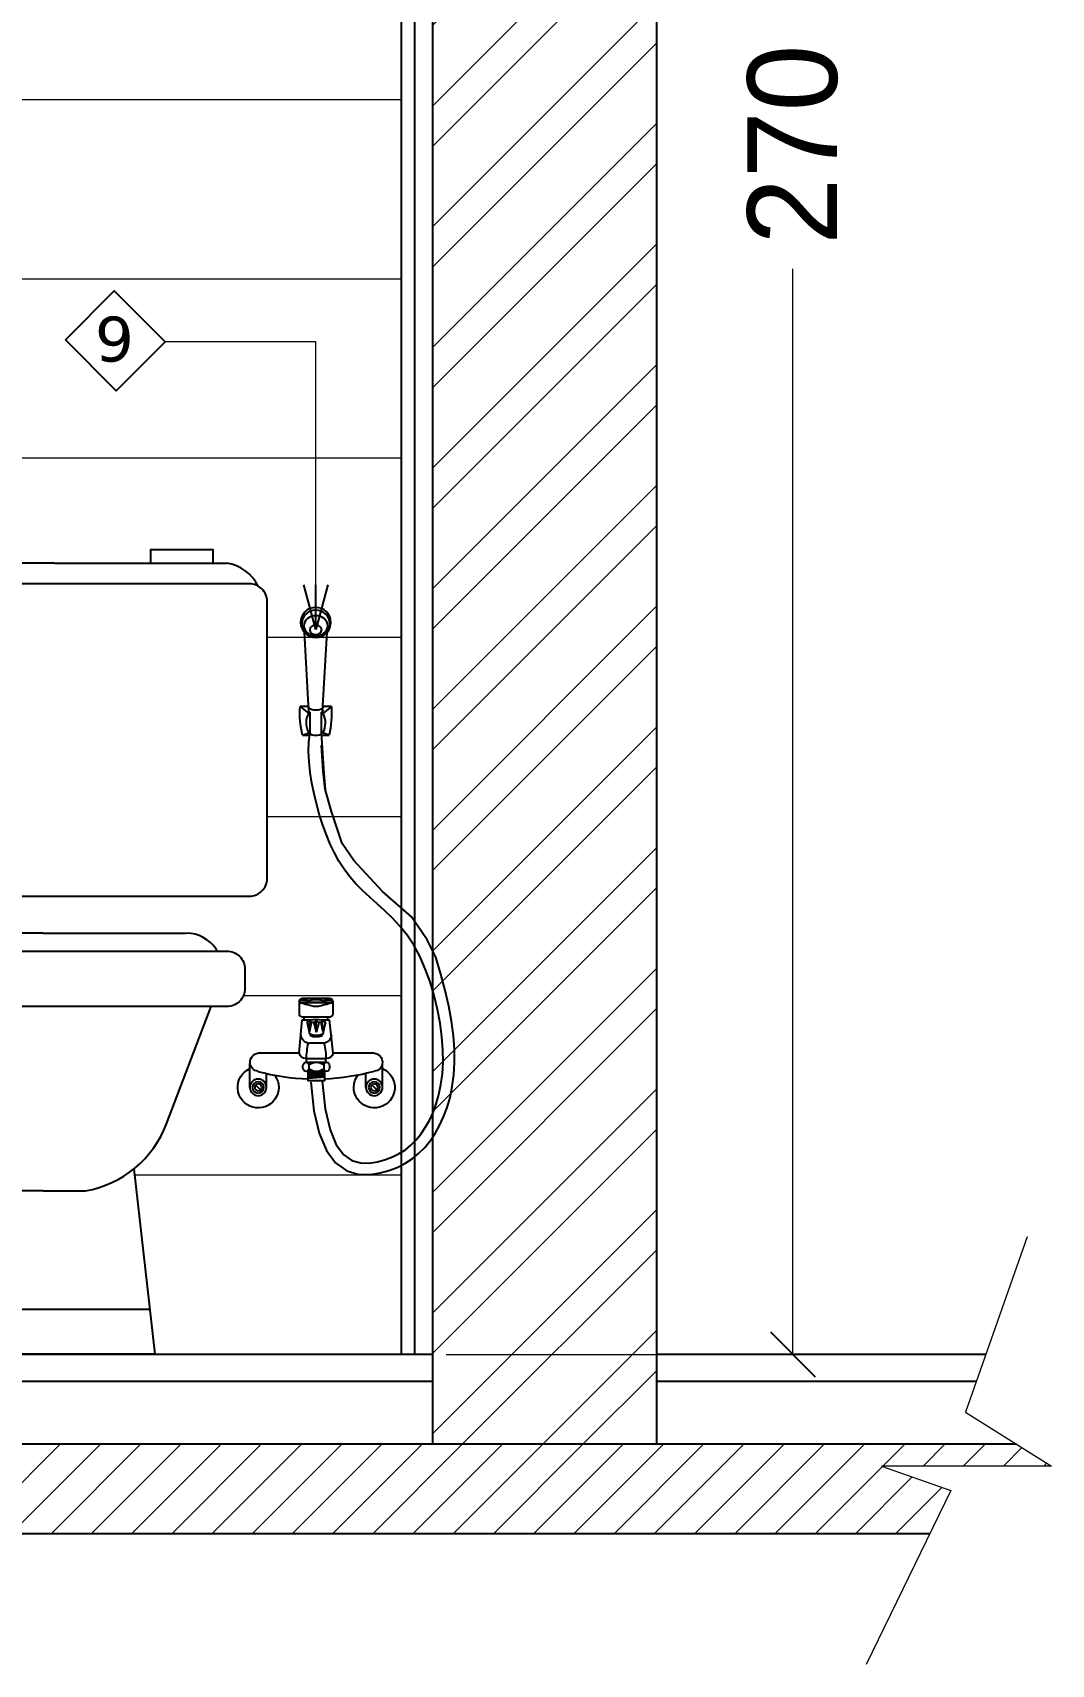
# Model space of a CAD drawing. Header units: centimetres. Extents: x 7997 to 116674, y 1017 to 13844.
# Drawn here: x 47048 to 47161.8, y 9935.2 to 10117.3 of the extents above; entities that cross this region are included whole.
import ezdxf

# ---------------------------------------------------------------- set-up
doc = ezdxf.new("R2010")
doc.units = ezdxf.units.CM
doc.header["$LTSCALE"] = 200
doc.header["$PDMODE"] = 2
for name, color, linetype in [('A-DIM', 10, 'Continuous'), ('AFP-HATCH-TILES', 251, 'Continuous'), ('AFP-TOILET FIXTURE', 8, 'Continuous'), ('AFP-WALL  PLASTER', 8, 'Continuous'), ('COL', 1, 'Continuous'), ('DIM', 11, 'Continuous'), ('STEP', 7, 'Continuous')]:
    doc.layers.add(name, color=color, linetype=linetype)
for name, color, linetype, lineweight in [('HAT', 8, 'Continuous', 9), ('TEXT', 6, 'Continuous', 18), ('WALL', 3, 'Continuous', 25)]:
    doc.layers.add(name, color=color, linetype=linetype, lineweight=lineweight)
doc.styles.add('sheet notes', font='verdana.ttf')
doc.styles.add('T2', font='')
doc.styles.get('T2').set_extended_font_data('Elisia')
doc.dimstyles.new('NORMAL-1', dxfattribs={"dimtxt": 10, "dimasz": 5, "dimexe": 5, "dimexo": 5, "dimgap": 1, "dimtad": 0, "dimdec": 0, "dimdsep": 46, "dimtxsty": 'T2', "dimblk1": 'OBLIQUE', "dimblk2": 'OBLIQUE', "dimsah": 1, "dimcen": 0.09, "dimclrd": 4, "dimclre": 4, "dimclrt": 6, "dimadec": 0, "dimazin": 0, "dimtfac": 1, "dimtdec": 0, "dimtofl": 0, "dimtmove": 1, "dimatfit": 3, "dimldrblk": 'OPEN30', "dimfxl": 0, "dimtolj": 1, "dimtzin": 0, "dimlwd": 5, "dimlwe": 5, "dimarcsym": 0})

# ---------------------------------------------------------------- blocks, each defined once
blk = doc.blocks.new('CLOSETT')
for points in [[(1019537.6, 55389.1), (1020002.1, 55388.6), (1020007.4, 55389.3), (1020009.9, 55390.2), (1020009.9, 55390.2), (1020016.2, 55394.5), (1020016.2, 55394.5), (1020018.2, 55396.8), (1020019.4, 55398.6), (1020020.7, 55401.4), (1020020.7, 55401.4), (1020021.3, 55403.3), (1020021.6, 55404.4), (1020021.8, 55405.3), (1020022, 55406.7), (1020022.1, 55408.6), (1020022.1, 55717.3), (1020021.8, 55720.4), (1020021.4, 55722.5), (1020021.4, 55722.5), (1020020.3, 55725.6), (1020020.3, 55725.6), (1020016.2, 55731.5), (1020016.2, 55731.5), (1020016.2, 55731.5), (1020012, 55734.7), (1020012, 55734.7), (1020009.2, 55739.6), (1020007.4, 55742.2), (1020005.3, 55744.8), (1020002.5, 55747.8), (1019999.6, 55750.3), (1019997.7, 55751.8), (1019994.9, 55753.7), (1019989.5, 55756.6), (1019983.8, 55758.7), (1019979.5, 55759.8), (1019977, 55760.2), (1019961.7, 55760.2), (1019961.7, 55775.2), (1019891.7, 55775.2), (1019891.7, 55760.2), (1019567.1, 55760.2), (1019565.5, 55759.9), (1019563.9, 55759.6), (1019562.3, 55759.2), (1019560.8, 55758.9), (1019559.5, 55758.4), (1019557.9, 55757.9), (1019557.9, 55757.9), (1019556.1, 55757.2), (1019554.4, 55756.5), (1019552.8, 55755.7), (1019550.7, 55754.6), (1019548.7, 55753.3), (1019547.3, 55752.4), (1019545.2, 55750.9), (1019543.7, 55749.7), (1019542.3, 55748.5), (1019540.6, 55746.8), (1019540.6, 55746.8), (1019537.5, 55743.2), (1019536.2, 55741.6), (1019536.2, 55741.6), (1019535.7, 55740.8), (1019535.7, 55740.8), (1019535.1, 55739.9), (1019534.7, 55739.3), (1019534.3, 55738.6), (1019534.3, 55738.6), (1019533.3, 55737), (1019532.8, 55736.1), (1019532.1, 55734.7), (1019531.1, 55734.1), (1019531.1, 55734.1), (1019530, 55733.3), (1019529.2, 55732.6), (1019528.7, 55732.2), (1019527.9, 55731.5), (1019527.9, 55731.5), (1019526.1, 55729.4), (1019525.4, 55728.3), (1019524.7, 55727.2), (1019524.2, 55726.3), (1019523.8, 55725.6), (1019523.3, 55724.3), (1019523.3, 55724.3), (1019522.6, 55721.8), (1019522.3, 55720.5), (1019522.2, 55719.5), (1019522.1, 55717.3), (1019522.1, 55408.6), (1019522.4, 55404.9), (1019522.4, 55404.9), (1019524.1, 55399.8), (1019524.1, 55399.8), (1019527.9, 55394.5), (1019527.9, 55394.5), (1019531.1, 55391.9), (1019531.1, 55391.9), (1019535.6, 55389.7), (1019537.8, 55389.1)], [(1019935.9, 55347.1), (1019612.4, 55347.3), (1019607.4, 55347), (1019601.8, 55345.9), (1019601.8, 55345.9), (1019596.6, 55344.1), (1019593.4, 55342.5), (1019593.4, 55342.5), (1019593.4, 55342.5), (1019589.2, 55339.9), (1019589.2, 55339.9), (1019585.9, 55337.3), (1019583.5, 55335), (1019582.2, 55333.6), (1019581, 55332.1), (1019579, 55329.4), (1019579, 55329.4), (1019577.5, 55327.3), (1019567.1, 55327.3), (1019565.6, 55327.2), (1019564.4, 55327.1), (1019563.2, 55326.9), (1019560.7, 55326.2), (1019559.9, 55326), (1019559, 55325.6), (1019557.9, 55325.1), (1019556.5, 55324.3), (1019555.6, 55323.7), (1019554.8, 55323.1), (1019552.9, 55321.4), (1019550.8, 55319), (1019550.8, 55319), (1019549, 55315.9), (1019549, 55315.9), (1019547.8, 55312.7), (1019547.8, 55312.7), (1019547.2, 55309.9), (1019547.2, 55309.9), (1019547.1, 55307.3), (1019547.1, 55285.3), (1019547.3, 55282.3), (1019547.3, 55282.3), (1019548.1, 55279.1), (1019548.1, 55279.1), (1019549.2, 55276.3), (1019549.2, 55276.3), (1019552.9, 55271.2), (1019552.9, 55271.2), (1019555.2, 55269.2), (1019555.2, 55269.2), (1019559.1, 55267), (1019559.1, 55267), (1019563.2, 55265.7), (1019567.1, 55265.3), (1019584.5, 55265.3), (1019634.5, 55134.3), (1019638.3, 55125.6), (1019641.3, 55119.7), (1019645.5, 55112.6), (1019649.8, 55106.3), (1019656.2, 55098.3), (1019656.2, 55098.3), (1019669.7, 55085.2), (1019669.7, 55085.2), (1019647.5, 54877.3), (1019896.7, 54877.3), (1019873.4, 55084.3), (1019874.4, 55085.2), (1019881.1, 55091.2), (1019881.1, 55091.2), (1019887.7, 55098), (1019892.3, 55103.6), (1019896.4, 55109.2), (1019900.6, 55115.8), (1019906.4, 55126.8), (1019909.7, 55134.6), (1019918, 55156.3), (1019924.1, 55172.3), (1019934.6, 55199.9), (1019934.6, 55199.9), (1019959.6, 55265.3), (1019966.4, 55265.3), (1019971.4, 55265.3), (1019977.1, 55265.3), (1019983.2, 55266.3), (1019983.2, 55266.3), (1019989.9, 55269.9), (1019993.2, 55273.5), (1019995.1, 55276.7), (1019997.1, 55285.3), (1019997.1, 55288.7), (1019997.1, 55296.3), (1019997.1, 55307.3), (1019996.3, 55312.6), (1019994.3, 55317.5), (1019991.2, 55321.4), (1019987.2, 55324.5), (1019983.8, 55326.1), (1019977.1, 55327.3), (1019966.5, 55327.3), (1019965.1, 55329.4), (1019958.4, 55337.1), (1019950.7, 55342.5), (1019950.7, 55342.5), (1019942.4, 55345.9), (1019942.4, 55345.9), (1019931.8, 55347.3)]]:
    blk.add_wipeout(points).dxf.layer = 'AFP-TOILET FIXTURE'
at = {"layer": 'AFP-TOILET FIXTURE'}
for p, q in [((1019784.7, 55760.2), (1019567.8, 55760.2)), ((1019784.7, 55760.2), (1019977, 55760.2)), ((1019772.1, 55347.3), (1019612.4, 55347.3)), ((1019772.1, 55347.3), (1019931.8, 55347.3)), ((1019965.1, 55329.4), (1019966.5, 55327.3)), ((1019634.4, 55134.6), (1019584.5, 55265.3)), ((1019909.7, 55134.6), (1019959.6, 55265.3)), ((1019670.8, 55084.3), (1019647.5, 54877.3)), ((1019873.4, 55084.3), (1019896.7, 54877.3)), ((1019772.1, 55059.7), (1019724.8, 55059.7)), ((1019772.1, 55059.7), (1019819.3, 55059.7)), ((1019891.5, 54927.3), (1019652.6, 54927.3)), ((1019896.7, 54877.3), (1019647.5, 54877.3))]:
    blk.add_line(p, q, dxfattribs=at)
blk.add_lwpolyline([(1019961.7, 55760.2), (1019961.7, 55775.2), (1019891.7, 55775.2), (1019891.7, 55760.2)], close=True, dxfattribs=at)
for points in [[(1020022.1, 55408.6), (1020022.1, 55717.3, 0.414214), (1020002.1, 55737.3), (1019542.1, 55737.3, 0.414214), (1019522.1, 55717.3), (1019522.1, 55408.6, 0.414214), (1019542.1, 55388.6), (1020002.1, 55388.6, 0.414214)], [(1019997.1, 55307.3), (1019997.1, 55285.3, -0.414214), (1019977.1, 55265.3), (1019567.1, 55265.3, -0.414214), (1019547.1, 55285.3), (1019547.1, 55307.3, -0.414214), (1019567.1, 55327.3), (1019977.1, 55327.3, -0.414214)]]:
    blk.add_lwpolyline(points, format="xyb", close=True, dxfattribs=at)
for centre, radius, start, end in [((1019573.5, 55714.7), 45.9, 98.0355, 154.2062), ((1019970.6, 55714.7), 45.9, 25.7938, 81.9645), ((1019612.4, 55307.3), 40, 90, 146.4991), ((1019931.8, 55307.3), 40, 33.5009, 90), ((1019745.5, 55176.6), 118.7, 200.7366, 259.9985), ((1019798.7, 55176.6), 118.7, 280.0015, 339.2634)]:
    blk.add_arc(centre, radius, start, end, dxfattribs=at)
blk = doc.blocks.new('_OBLIQUE')
at = {"color": 0, "linetype": 'ByBlock'}
blk.add_line((-0.5, -0.5), (0.5, 0.5), dxfattribs=at)
blk = doc.blocks.new('*D1187')
at = {"layer": 'Defpoints', "color": 0, "transparency": 16777216}
for p in [(46934.31, 10129.78), (47082.69, 10129.78), (46956.19, 10109.78, 0)]:
    blk.add_point(p, dxfattribs=at)
at = {"layer": 'DIM', "color": 4, "lineweight": 5, "transparency": 16777216}
for p, q in [((46934.31, 10129.78), (46934.31, 10134.78)), ((47077.69, 10129.78), (46929.31, 10129.78)), ((46951.19, 10109.78), (46929.31, 10109.78)), ((46934.31, 10109.78), (46934.31, 10104.78))]:
    blk.add_line(p, q, dxfattribs=at)
at = {"layer": 'DIM', "color": 4, "lineweight": 5, "transparency": 16777216, "xscale": 5, "yscale": 5, "zscale": 5}
for p, rotation in [((46934.31, 10129.78), 270), ((46934.31, 10109.78), 90)]:
    blk.add_blockref('_OBLIQUE', p, dxfattribs=dict(at, rotation=rotation))
at = {"layer": 'DIM', "color": 6, "transparency": 16777216, "insert": (46934.31, 10119.78), "char_height": 10, "attachment_point": 5, "rotation": 90, "style": 'T2'}
blk.add_mtext('\\A1;20', dxfattribs=at)
blk = doc.blocks.new('_Open30')
at = {"color": 0, "linetype": 'ByBlock', "lineweight": -2}
for p, q in [((-1, 0.268), (0, 0)), ((0, 0), (-1, -0.268)), ((0, 0), (-1, 0))]:
    blk.add_line(p, q, dxfattribs=at)
blk = doc.blocks.new('*D1196')
at = {"layer": 'Defpoints', "color": 0, "transparency": 16777216}
for p in [(47089.19, 10239.78), (47132.88, 10239.78), (47089.19, 9969.78, 0)]:
    blk.add_point(p, dxfattribs=at)
at = {"layer": 'DIM', "color": 4, "lineweight": 5, "transparency": 16777216}
for p, q in [((47094.19, 10239.78), (47137.88, 10239.78)), ((47132.88, 10239.78), (47132.88, 10118.64)), ((47132.88, 9969.78), (47132.88, 10090.93)), ((47094.19, 9969.78), (47137.88, 9969.78))]:
    blk.add_line(p, q, dxfattribs=at)
at = {"layer": 'DIM', "color": 4, "lineweight": 5, "transparency": 16777216, "xscale": 5, "yscale": 5, "zscale": 5}
for p, rotation in [((47132.88, 10239.78), 90), ((47132.88, 9969.78), 270)]:
    blk.add_blockref('_OBLIQUE', p, dxfattribs=dict(at, rotation=rotation))
at = {"layer": 'DIM', "color": 6, "transparency": 16777216, "insert": (47132.88, 10104.78), "char_height": 10, "attachment_point": 5, "rotation": 90, "style": 'T2'}
blk.add_mtext('\\A1;270', dxfattribs=at)
blk = doc.blocks.new('Health foucet')
at = {"layer": 'AFP-TOILET FIXTURE'}
for p, q in [((1018120.2, 58032.2), (1018115.1, 58120.6)), ((1018135.4, 58032.2), (1018140.5, 58120.6)), ((1018110.3, 58037.7), (1018119.8, 58030)), ((1018145.2, 58037.7), (1018135.7, 58030)), ((1018119.8, 58030), (1018121.4, 58030)), ((1018121.4, 58008.3), (1018121.4, 58031.2)), ((1018134.1, 58008.3), (1018134.1, 58031.2)), ((1018134.1, 58030), (1018135.7, 58030)), ((1018112.9, 58005.7), (1018120.2, 58008.3)), ((1018120.2, 58008.3), (1018121.4, 58008.3)), ((1018134.1, 58008.3), (1018135.4, 58008.3)), ((1018142.6, 58005.7), (1018135.4, 58008.3)), ((1018119.1, 57709.6), (1018119.1, 57707.2)), ((1018135.7, 57709.6), (1018135.7, 57707.2)), ((1018146.4, 57707.2), (1018108.5, 57707.2)), ((1018108.5, 57707.2), (1018146.4, 57707.2)), ((1018114.2, 57688.1), (1018114.2, 57691.2)), ((1018140.9, 57688.1), (1018140.9, 57691.2)), ((1018108.5, 57650.7), (1018112.5, 57688.1)), ((1018121.3, 57688.1), (1018112.5, 57688.1)), ((1018117, 57685), (1018120.7, 57687.1)), ((1018117, 57685), (1018120.1, 57675.2)), ((1018120.1, 57675.2), (1018120.7, 57687.1)), ((1018120.1, 57675.2), (1018121.9, 57685)), ((1018120.7, 57687.1), (1018121.9, 57685)), ((1018124.5, 57685), (1018127.3, 57687)), ((1018124.5, 57685), (1018127.3, 57674.2)), ((1018127.3, 57674.2), (1018127.3, 57687)), ((1018130.1, 57685), (1018127.3, 57687)), ((1018130.1, 57685), (1018127.3, 57674.2)), ((1018133.9, 57687.1), (1018132.7, 57685)), ((1018134.5, 57675.2), (1018132.7, 57685)), ((1018143.1, 57688.1), (1018133.4, 57688.1)), ((1018134.5, 57675.2), (1018133.9, 57687.1)), ((1018137.6, 57685), (1018133.9, 57687.1)), ((1018137.6, 57685), (1018134.5, 57675.2)), ((1018146.3, 57650.7), (1018143.1, 57688.1)), ((1018118.6, 57661.8), (1018136.1, 57661.8)), ((1018120.8, 57671.8), (1018121.2, 57669.9)), ((1018134, 57671.9), (1018133.7, 57670.1)), ((1018053.3, 57612.6), (1018053.3, 57637.8)), ((1018062.5, 57650.7), (1018108.5, 57650.7)), ((1018139.1, 57644.7), (1018115.5, 57644.7)), ((1018116.4, 57640.7), (1018116.4, 57644.2)), ((1018118.9, 57637.4), (1018118.9, 57633.6)), ((1018135.4, 57637.5), (1018135.4, 57633.5)), ((1018138.1, 57640.7), (1018138.1, 57644.2)), ((1018138.1, 57640.7), (1018138.1, 57640.7)), ((1018146.1, 57650.7), (1018192.1, 57650.7)), ((1018201.4, 57612.6), (1018201.4, 57639.3)), ((1018071.8, 57612.6), (1018071.8, 57628.1)), ((1018117.5, 57624), (1018136.3, 57622.4)), ((1018117.6, 57625.6), (1018136.3, 57624)), ((1018117.8, 57627.2), (1018136.3, 57625.6)), ((1018117.9, 57628.8), (1018136.3, 57627.2)), ((1018119.4, 57628.8), (1018119.4, 57630.4)), ((1018134.2, 57628.8), (1018134.2, 57630.4)), ((1018182.9, 57612.6), (1018182.9, 57627.7)), ((1018065.4, 57615.3), (1018059.8, 57609.8)), ((1018195, 57615.3), (1018189.4, 57609.8))]:
    blk.add_line(p, q, dxfattribs=at)
for points in [[(1018110.3, 58037.7), (1018119.9, 58037.7)], [(1018135.7, 58037.7), (1018145.2, 58037.7)], [(1018120.7, 57619.7), (1018117.3, 57588.7), (1018111.9, 57565.4), (1018104.9, 57548.6), (1018096.6, 57537.5), (1018087.4, 57531.1), (1018077.8, 57528.3), (1018068.2, 57528.2), (1018058.8, 57529.7), (1018050.1, 57532), (1018042.1, 57535), (1018034.7, 57538.7), (1018027.8, 57543.1), (1018021.5, 57548.2), (1018015.8, 57554), (1018010.4, 57560.5), (1018005.5, 57567.8), (1018001, 57575.8), (1017996.9, 57584.6), (1017993.3, 57594.1), (1017990.3, 57604.5), (1017988, 57615.7), (1017986.4, 57627.7), (1017985.7, 57640.6), (1017985.8, 57654.4), (1017986.9, 57669), (1017988.9, 57684.2), (1017991.8, 57699.7), (1017995.6, 57715.2), (1018000.1, 57730.5), (1018005.5, 57745.1), (1018011.6, 57758.9), (1018018.4, 57771.5), (1018025.9, 57782.6), (1018033.9, 57792.6), (1018042.2, 57801.5), (1018050.7, 57809.7), (1018059.2, 57817.4), (1018067.5, 57824.8), (1018075.5, 57832.2), (1018083, 57839.7), (1018089.9, 57847.7), (1018096.2, 57856.1), (1018101.9, 57865), (1018107, 57874.4), (1018111.7, 57884.2), (1018116, 57894.5), (1018119.9, 57905.2), (1018123.5, 57916.4), (1018126.8, 57928.1), (1018129.7, 57940.1), (1018132.2, 57952.2), (1018134.1, 57964.2), (1018135.3, 57976.1), (1018135.8, 57987.5), (1018135.5, 57998.4), (1018134.2, 58008.5)], [(1018085.5, 57865.8), (1018098.5, 57884.9), (1018110.2, 57920.5), (1018117.5, 57945.5), (1018117.5, 57945.5), (1018117.5, 57945.5), (1018117.5, 57945.5), (1018117.5, 57945.5), (1018117.5, 57945.5), (1018117.5, 57945.5), (1018117.5, 57945.5), (1018119.7, 57965.6), (1018121.4, 57994.1), (1018117.5, 57945.5), (1018121.4, 57994.1), (1018117.5, 57945.5), (1018121.4, 58008.4)], [(1018121.4, 58005.7), (1018112.9, 58005.7)], [(1018142.6, 58005.7), (1018134.2, 58005.7)], [(1018133.4, 57618.3), (1018129.9, 57586.6), (1018124.1, 57561.4), (1018116, 57542.2), (1018105.6, 57528.3), (1018093.1, 57519.4), (1018079.8, 57515.5), (1018067.2, 57515.4), (1018056.1, 57517.2), (1018046.2, 57519.8), (1018037, 57523.3), (1018028.3, 57527.6), (1018020.3, 57532.7), (1018013, 57538.7), (1018006.2, 57545.4), (1018000.1, 57552.9), (1017994.6, 57561), (1017989.6, 57569.9), (1017985.1, 57579.6), (1017981.1, 57590.1), (1017977.9, 57601.4), (1017975.4, 57613.6), (1017973.7, 57626.5), (1017972.9, 57640.3), (1017973, 57654.9), (1017974.2, 57670.3), (1017976.3, 57686.5), (1017979.3, 57703.4), (1017983.2, 57720.9), (1017988.1, 57739.1), (1017993.7, 57757.8), (1018003.4, 57777.1), (1018020.9, 57803), (1018053.3, 57831.4), (1018085.5, 57865.8)], [(1018119.6, 57672.3), (1018117, 57685)], [(1018121.9, 57685), (1018124.5, 57685)], [(1018130.1, 57685), (1018132.7, 57685)], [(1018137.6, 57685), (1018135, 57672.3)]]:
    blk.add_lwpolyline(points, dxfattribs=at)
for points in [[(1018108.5, 57695.2), (1018108.5, 57707.8, -0.414214), (1018112.5, 57711.8), (1018143.1, 57711.8, -0.450757), (1018146.4, 57707.8), (1018146.4, 57695.2, -0.450757), (1018143.1, 57691.2), (1018112.5, 57691.2, -0.414214)], [(1018112.4, 57636.7), (1018112.4, 57634.4, 0.414214), (1018116.4, 57630.4), (1018138.1, 57630.4, 0.414214), (1018142.1, 57634.4), (1018142.1, 57636.7, 0.414214), (1018138.1, 57640.7), (1018116.4, 57640.7, 0.414214)]]:
    blk.add_lwpolyline(points, format="xyb", close=True, dxfattribs=at)
blk.add_lwpolyline([(1018117.9, 57628.8), (1018117.9, 57619.9), (1018136.3, 57619.9), (1018136.3, 57628.8)], close=True, dxfattribs=at)
for centre, radius in [((1018062.5, 57612.6), 9.25), ((1018062.5, 57612.6), 6.33), ((1018192.1, 57612.6), 9.25), ((1018192.1, 57612.6), 6.33), ((1018062.5, 57612.6), 3.91), ((1018192.1, 57612.6), 3.91)]:
    blk.add_circle(centre, radius, dxfattribs=at)
for centre, radius, start, end in [((1018223.5, 58030.9), 113.4, 176.5617, 192.8405), ((1018054.3, 58029), 91.3, 345.1737, 5.4241), ((1018140.7, 58019.5), 23.4, 153.254, 208.4833), ((1018114.8, 58019.5), 23.4, 331.5167, 26.746), ((1018124.4, 58008.6), 2.97, 185.8766, 258.3285), ((1018127.8, 58022.7), 17.5, 256.8666, 283.1334), ((1018131.1, 58008.6), 2.97, 281.6715, 354.1234), ((1018112.2, 57706.6), 3.89, 80.0387, 162.2042), ((1018111.6, 57674.8), 35.6, 77.7767, 87.9812), ((1018127.2, 57673.4), 37.2, 89.8914, 102.6158), ((1018127.6, 57673.4), 37.2, 77.3842, 90.1086), ((1018143.3, 57674.8), 35.6, 92.0188, 102.2233), ((1018142.7, 57706.6), 3.89, 17.7958, 99.9613), ((1018104.1, 57669.7), 37.7, 70.496, 83.3081), ((1018128.6, 57734.2), 31.4, 247.5466, 267.7786), ((1018126.2, 57734.2), 31.4, 272.2214, 292.4534), ((1018150.8, 57669.7), 37.7, 96.6919, 109.504), ((1018121.7, 57683), 5.07, 100.8502, 156.5317), ((1018127.3, 57688.1), 17.6, 244.0797, 295.9203), ((1018127.3, 57655.8), 32.8, 78.3829, 101.6171), ((1018133, 57683), 5.07, 23.4683, 79.1498), ((1018120.4, 57671.6), 10, 183.5171, 259.5325), ((1018198.7, 57643.1), 82.3, 166.8906, 179.2336), ((1018127.3, 57688.1), 19.2, 251.5113, 289.589), ((1018134.2, 57671.6), 10, 280.4675, 356.4829), ((1018055.9, 57643.1), 82.3, 0.7664, 13.1094), ((1018063.5, 57640.6), 10.1, 95.7851, 264.2149), ((1018115.8, 57652.1), 7.4, 191.1725, 267.9124), ((1018113.5, 57635.9), 5.58, 16.3012, 59.0267), ((1018127.2, 57628.4), 12.3, 47.9766, 132.6197), ((1018143.3, 57633.6), 8.79, 125.9377, 153.0507), ((1018138.9, 57652.1), 7.4, 272.0876, 348.8275), ((1018191.1, 57640.6), 10.1, 275.7851, 84.2149), ((1018062.5, 57612.6), 22.9, 113.8785, 36.3448), ((1018128.2, 57868), 246.4, 254.5467, 267.615), ((1018110.3, 57637.7), 9.56, 310.0587, 334.6134), ((1018127.2, 57642.6), 12.3, 227.3803, 312.0234), ((1018140.9, 57635.4), 5.78, 199.6158, 241.3958), ((1018128.2, 57868), 246.4, 271.8996, 285.0388), ((1018192.1, 57612.6), 22.9, 144.8329, 66.1215)]:
    blk.add_arc(centre, radius, start, end, dxfattribs=at)
for centre, major_axis, ratio, start_param, end_param in [((1018127.8, 58131.5), (-16.9, 0), 0.991563, 3.141593, 9.424778), ((1018127.8, 58127.8), (13.3, 0), 0.842711, 3.141593, 9.424778), ((1018127.8, 58036.7), (-7.91, 0), 0.409654, -0.096041, 3.237634), ((1018127.8, 58033.1), (7.91, 0), 0.409654, 2.905304, 3.784173), ((1018127.8, 58033.1), (7.91, 0), 0.409654, -0.637015, 0.236289)]:
    blk.add_ellipse(centre, major_axis=major_axis, ratio=ratio, start_param=start_param, end_param=end_param, dxfattribs=at)
for centre, major_axis, ratio in [((1018127.8, 58130), (15.7, 0), 0.972802), ((1018127.8, 58123.4), (-6.63, 0), 0.798736)]:
    blk.add_ellipse(centre, major_axis=major_axis, ratio=ratio, dxfattribs=at)

msp = doc.modelspace()

# ---------------------------------------------------------------- hatches: boundary and pattern name
at = {"layer": 'HAT'}
h = msp.add_hatch(dxfattribs=at)
h.set_pattern_fill('ANSI32', color=8)
h.set_pattern_definition([(45, (14955.633, -7008.461), (-6.735192, 6.735192), []), (45, (14960.123, -7008.461), (-6.735192, 6.735192), [])])
h.paths.add_polyline_path([(47117.6905, 9959.7832), (47092.6905, 9959.7832), (47092.6905, 10305.8383), (47105.3941, 10305.8383), (47106.3419, 10305.8366), (47107.045, 10302.2445), (47107.708, 10305.8056), (47117.6905, 10305.8056)])
h = msp.add_hatch(dxfattribs=at)
h.set_pattern_fill('ANSI31', color=8)
h.set_pattern_definition([(45, (14955.633, -7008.461), (-2.24506403, 2.24506403), [])])
h.paths.add_polyline_path([(46902.6107, 9957.3043), (46883.6277, 9957.3043), (46887.5753, 9959.7832), (47157.8057, 9959.7832), (47161.7533, 9957.3043), (47142.7703, 9957.3043), (47150.5278, 9954.5692), (47148.1985, 9949.7832), (46897.1825, 9949.7832), (46894.8532, 9954.5692)])

# ---------------------------------------------------------------- linework, layer by layer
at = {"layer": 'AFP-HATCH-TILES', "color": 251}
msp.add_line((47089.1905, 9969.7832, 0), (47089.1905, 10299.7832), dxfattribs=at)
at = {"layer": 'AFP-WALL  PLASTER'}
msp.add_line((47090.6905, 9969.7832, 0), (47090.6905, 10299.7832, 0), dxfattribs=at)
at = {"layer": 'COL'}
for p, q in [((46887.5753, 9959.7832), (47157.8057, 9959.7832)), ((46897.1825, 9949.7832), (47148.1985, 9949.7832))]:
    msp.add_line(p, q, dxfattribs=at)
at = {"layer": 'HAT'}
for p, q in [((47089.1905, 10109.7832), (46956.1905, 10109.7832, 0)), ((47089.1905, 10089.7832), (46956.1905, 10089.7832, 0)), ((47089.1905, 10069.7832), (46956.1905, 10069.7832, 0)), ((47089.1905, 10049.7832), (46956.1905, 10049.7832, 0)), ((47089.1905, 10029.7832), (46956.1905, 10029.7832, 0)), ((47089.1905, 10009.7832), (46956.1905, 10009.7832, 0)), ((47089.1905, 9989.7832), (46956.1905, 9989.7832, 0))]:
    msp.add_line(p, q, dxfattribs=at)
msp.add_lwpolyline([(47159.0669, 9982.8845), (47152.1705, 9963.3216), (47161.7533, 9957.3043), (47142.7703, 9957.3043), (47150.5278, 9954.5692), (47141.0915, 9935.1802)], dxfattribs=at)
at = {"layer": 'STEP'}
for p, q in [((46952.6905, 9969.7832), (47092.6905, 9969.7832)), ((47117.6905, 9969.7832), (47154.4484, 9969.7832)), ((46952.6905, 9966.7832), (47092.6905, 9966.7832)), ((47117.6905, 9966.7832), (47153.3908, 9966.7832))]:
    msp.add_line(p, q, dxfattribs=at)
at = {"layer": 'WALL'}
for p, q in [((47092.6905, 9959.7832), (47092.6905, 10305.8383)), ((47117.6905, 9959.7832), (47117.6905, 10305.8056))]:
    msp.add_line(p, q, dxfattribs=at)
at = {"layer": 'WALL', "elevation": 0}
msp.add_lwpolyline([(47051.6594, 10083.0111), (47057.1126, 10088.4643), (47062.8032, 10082.7737), (47057.35, 10077.3205)], close=True, dxfattribs=at)

# ---------------------------------------------------------------- texts
at = {"layer": 'TEXT', "style": 'sheet notes'}
msp.add_text('9', height=5, dxfattribs=at).set_placement((47054.9587, 10080.5851, 0))

# ---------------------------------------------------------------- dimensions: what is measured, and where the dimension line sits
at = {"layer": 'DIM'}
for base, p1, p2, picture, middle in [((47132.8789, 10239.7832), (47089.1905, 9969.7832, 0), (47089.1905, 10239.7832), '*D1196', (47132.8789, 10104.7832)), ((46934.3127, 10129.7832), (46956.1905, 10109.7832, 0), (47082.6905, 10129.7832), '*D1187', (46934.3127, 10119.7832))]:
    dim = msp.add_linear_dim(base=base, p1=p1, p2=p2, angle=90, dimstyle='NORMAL-1', dxfattribs=at)
    dim.commit()
    dim.dimension.update_dxf_attribs({"geometry": picture, "text_midpoint": middle})

# ---------------------------------------------------------------- next in the draw order: block references
at = {"layer": 'A-DIM', "linetype": 'ByBlock', "xscale": 0.1, "yscale": 0.1, "zscale": 0.1}
msp.add_blockref('CLOSETT', (-54928.0149, 4482.0532, 0), dxfattribs=at)

# ---------------------------------------------------------------- next in the draw order: block references
at = {"layer": 'A-DIM', "linetype": 'ByBlock', "xscale": -0.1, "yscale": 0.1, "zscale": 0.1}
msp.add_blockref('Health foucet', (148892.4019, 4238.3107, 0), dxfattribs=at)

# ---------------------------------------------------------------- next in the draw order: leaders
at = {"layer": 'A-DIM'}
msp.add_leader([(47079.6257, 10050.6538, 0), (47079.6257, 10082.7737, 0), (47062.8032, 10082.7737, 0)], dimstyle='NORMAL-1', override={"dimgap": 1, "dimtad": 0}, dxfattribs=at)

doc.saveas('drawing.dxf')
